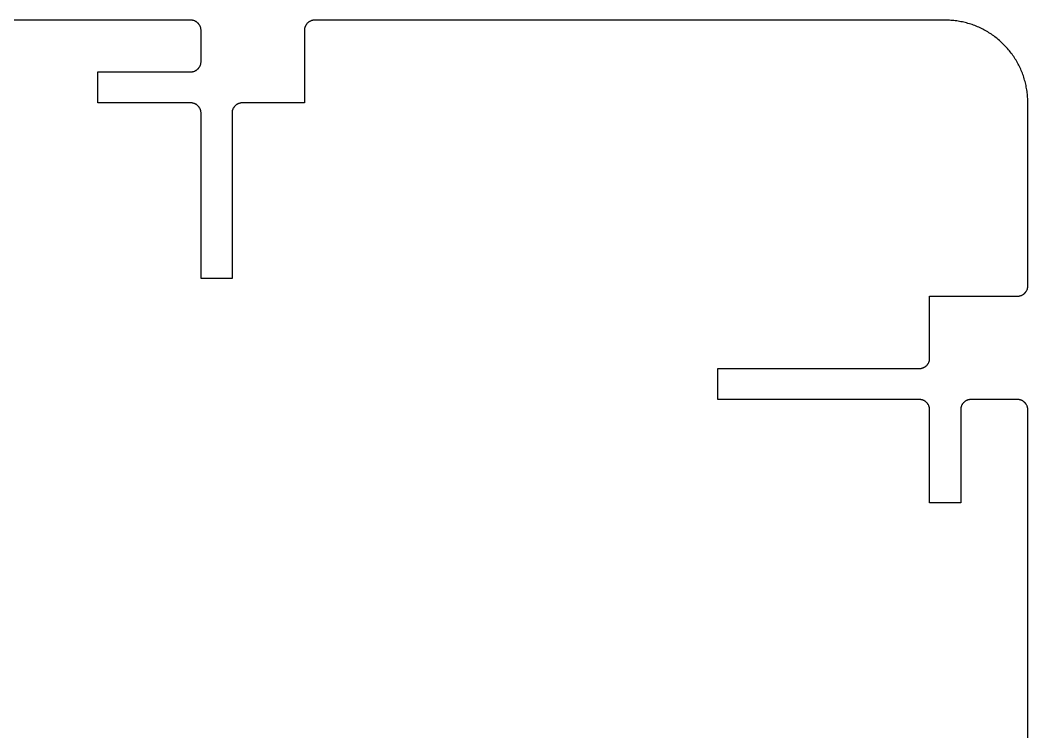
# Model space of a CAD drawing. Header units: metres. Extents: x 0 to 195, y 0 to 140.
# Drawn here: x 97.5 to 195, y 71.2 to 140 of the extents above; entities that cross this region are included whole.
import ezdxf

# ---------------------------------------------------------------- set-up
doc = ezdxf.new("R2010")
doc.units = ezdxf.units.M

msp = doc.modelspace()

# ---------------------------------------------------------------- linework, layer by layer
for p, q in [((114.018, 140), (55.9824, 140)), ((114.035, 139.999), (114.018, 140)), ((114.053, 139.999), (114.035, 139.999)), ((114.069, 139.998), (114.053, 139.999)), ((114.14, 139.99), (114.069, 139.998)), ((114.156, 139.987), (114.14, 139.99)), ((114.174, 139.984), (114.156, 139.987)), ((114.19, 139.981), (114.174, 139.984)), ((114.208, 139.979), (114.19, 139.981)), ((114.225, 139.975), (114.208, 139.979)), ((114.242, 139.971), (114.225, 139.975)), ((114.309, 139.951), (114.242, 139.971)), ((114.358, 139.934), (114.309, 139.951)), ((114.375, 139.927), (114.358, 139.934)), ((114.391, 139.921), (114.375, 139.927)), ((114.406, 139.913), (114.391, 139.921)), ((114.423, 139.906), (114.406, 139.913)), ((114.47, 139.883), (114.423, 139.906)), ((114.484, 139.875), (114.47, 139.883)), ((114.5, 139.866), (114.484, 139.875)), ((114.515, 139.857), (114.5, 139.866)), ((114.53, 139.848), (114.515, 139.857)), ((114.545, 139.839), (114.53, 139.848)), ((114.56, 139.829), (114.545, 139.839)), ((114.573, 139.819), (114.56, 139.829)), ((114.588, 139.809), (114.573, 139.819)), ((114.602, 139.799), (114.588, 139.809)), ((114.629, 139.777), (114.602, 139.799)), ((114.643, 139.766), (114.629, 139.777)), ((114.656, 139.755), (114.643, 139.766)), ((114.694, 139.72), (114.656, 139.755)), ((114.72, 139.694), (114.694, 139.72)), ((114.755, 139.656), (114.72, 139.694)), ((114.766, 139.643), (114.755, 139.656)), ((114.777, 139.629), (114.766, 139.643)), ((114.799, 139.602), (114.777, 139.629)), ((114.809, 139.588), (114.799, 139.602)), ((114.819, 139.573), (114.809, 139.588)), ((114.829, 139.56), (114.819, 139.573)), ((114.839, 139.545), (114.829, 139.56)), ((114.848, 139.53), (114.839, 139.545)), ((114.857, 139.515), (114.848, 139.53)), ((114.866, 139.5), (114.857, 139.515)), ((114.875, 139.484), (114.866, 139.5)), ((114.883, 139.47), (114.875, 139.484)), ((114.906, 139.423), (114.883, 139.47)), ((125.117, 139.47), (125.094, 139.423)), ((125.125, 139.484), (125.117, 139.47)), ((125.134, 139.5), (125.125, 139.484)), ((125.143, 139.515), (125.134, 139.5)), ((125.152, 139.53), (125.143, 139.515)), ((125.161, 139.545), (125.152, 139.53)), ((125.171, 139.56), (125.161, 139.545)), ((125.181, 139.573), (125.171, 139.56)), ((125.191, 139.588), (125.181, 139.573)), ((125.201, 139.602), (125.191, 139.588)), ((125.223, 139.629), (125.201, 139.602)), ((125.234, 139.643), (125.223, 139.629)), ((125.245, 139.656), (125.234, 139.643)), ((125.28, 139.694), (125.245, 139.656)), ((125.306, 139.72), (125.28, 139.694)), ((125.344, 139.755), (125.306, 139.72)), ((125.357, 139.766), (125.344, 139.755)), ((125.371, 139.777), (125.357, 139.766)), ((125.398, 139.799), (125.371, 139.777)), ((125.412, 139.809), (125.398, 139.799)), ((125.427, 139.819), (125.412, 139.809)), ((125.44, 139.829), (125.427, 139.819)), ((125.455, 139.839), (125.44, 139.829)), ((125.47, 139.848), (125.455, 139.839)), ((125.485, 139.857), (125.47, 139.848)), ((125.5, 139.866), (125.485, 139.857)), ((125.516, 139.875), (125.5, 139.866)), ((125.53, 139.883), (125.516, 139.875)), ((125.577, 139.906), (125.53, 139.883)), ((125.594, 139.913), (125.577, 139.906)), ((125.609, 139.921), (125.594, 139.913)), ((125.625, 139.927), (125.609, 139.921)), ((125.642, 139.934), (125.625, 139.927)), ((125.691, 139.951), (125.642, 139.934)), ((125.758, 139.971), (125.691, 139.951)), ((125.775, 139.975), (125.758, 139.971)), ((125.792, 139.979), (125.775, 139.975)), ((125.81, 139.981), (125.792, 139.979)), ((125.826, 139.984), (125.81, 139.981)), ((125.844, 139.987), (125.826, 139.984)), ((125.86, 139.99), (125.844, 139.987)), ((125.931, 139.998), (125.86, 139.99)), ((125.947, 139.999), (125.931, 139.998)), ((125.965, 139.999), (125.947, 139.999)), ((125.982, 140), (125.965, 139.999)), ((187, 140), (125.982, 140)), ((187.14, 139.999), (187, 140)), ((187.279, 139.995), (187.14, 139.999)), ((187.419, 139.989), (187.279, 139.995)), ((187.558, 139.98), (187.419, 139.989)), ((187.697, 139.97), (187.558, 139.98)), ((187.836, 139.956), (187.697, 139.97)), ((187.975, 139.94), (187.836, 139.956)), ((188.113, 139.922), (187.975, 139.94)), ((188.252, 139.901), (188.113, 139.922)), ((188.39, 139.879), (188.252, 139.901)), ((188.526, 139.853), (188.39, 139.879)), ((188.663, 139.825), (188.526, 139.853)), ((188.8, 139.795), (188.663, 139.825)), ((188.936, 139.763), (188.8, 139.795)), ((189.07, 139.728), (188.936, 139.763)), ((189.205, 139.69), (189.07, 139.728)), ((189.339, 139.65), (189.205, 139.69)), ((189.472, 139.608), (189.339, 139.65)), ((189.604, 139.564), (189.472, 139.608)), ((189.736, 139.518), (189.604, 139.564)), ((189.867, 139.469), (189.736, 139.518)), ((189.997, 139.417), (189.867, 139.469)), ((114.913, 139.406), (114.906, 139.423)), ((114.921, 139.391), (114.913, 139.406)), ((114.927, 139.375), (114.921, 139.391)), ((114.934, 139.358), (114.927, 139.375)), ((114.951, 139.309), (114.934, 139.358)), ((114.971, 139.242), (114.951, 139.309)), ((114.975, 139.225), (114.971, 139.242)), ((114.979, 139.208), (114.975, 139.225)), ((114.981, 139.19), (114.979, 139.208)), ((114.984, 139.174), (114.981, 139.19)), ((114.987, 139.156), (114.984, 139.174)), ((114.99, 139.14), (114.987, 139.156)), ((114.998, 139.069), (114.99, 139.14)), ((114.999, 139.053), (114.998, 139.069)), ((114.999, 139.035), (114.999, 139.053)), ((115, 139.018), (114.999, 139.035)), ((115, 135.982), (115, 139.018)), ((125.001, 139.035), (125, 139.018)), ((125, 139.018), (125, 132)), ((125.002, 139.069), (125.001, 139.053)), ((125.001, 139.053), (125.001, 139.035)), ((125.01, 139.14), (125.002, 139.069)), ((125.013, 139.156), (125.01, 139.14)), ((125.016, 139.174), (125.013, 139.156)), ((125.019, 139.19), (125.016, 139.174)), ((125.021, 139.208), (125.019, 139.19)), ((125.025, 139.225), (125.021, 139.208)), ((125.029, 139.242), (125.025, 139.225)), ((125.049, 139.309), (125.029, 139.242)), ((125.066, 139.358), (125.049, 139.309)), ((125.073, 139.375), (125.066, 139.358)), ((125.079, 139.391), (125.073, 139.375)), ((125.087, 139.406), (125.079, 139.391)), ((125.094, 139.423), (125.087, 139.406)), ((190.126, 139.364), (189.997, 139.417)), ((190.254, 139.309), (190.126, 139.364)), ((190.381, 139.25), (190.254, 139.309)), ((190.507, 139.19), (190.381, 139.25)), ((190.632, 139.128), (190.507, 139.19)), ((190.756, 139.063), (190.632, 139.128)), ((190.879, 138.997), (190.756, 139.063)), ((191, 138.928), (190.879, 138.997)), ((191.12, 138.857), (191, 138.928)), ((191.239, 138.784), (191.12, 138.857)), ((191.357, 138.709), (191.239, 138.784)), ((191.474, 138.632), (191.357, 138.709)), ((191.589, 138.553), (191.474, 138.632)), ((191.702, 138.472), (191.589, 138.553)), ((191.814, 138.389), (191.702, 138.472)), ((191.925, 138.304), (191.814, 138.389)), ((192.034, 138.217), (191.925, 138.304)), ((192.143, 138.128), (192.034, 138.217)), ((192.248, 138.038), (192.143, 138.128)), ((192.354, 137.945), (192.248, 138.038)), ((192.456, 137.851), (192.354, 137.945)), ((192.558, 137.755), (192.456, 137.851)), ((192.657, 137.657), (192.558, 137.755)), ((192.755, 137.558), (192.657, 137.657)), ((192.851, 137.456), (192.755, 137.558)), ((192.945, 137.354), (192.851, 137.456)), ((193.038, 137.248), (192.945, 137.354)), ((193.128, 137.143), (193.038, 137.248)), ((193.217, 137.034), (193.128, 137.143)), ((193.304, 136.925), (193.217, 137.034)), ((193.389, 136.814), (193.304, 136.925)), ((193.472, 136.702), (193.389, 136.814)), ((193.553, 136.589), (193.472, 136.702)), ((193.632, 136.474), (193.553, 136.589)), ((114.875, 135.516), (114.883, 135.53)), ((114.883, 135.53), (114.906, 135.577)), ((114.906, 135.577), (114.913, 135.594)), ((114.913, 135.594), (114.921, 135.609)), ((114.921, 135.609), (114.927, 135.625)), ((114.927, 135.625), (114.934, 135.642)), ((114.934, 135.642), (114.951, 135.691)), ((114.951, 135.691), (114.971, 135.758)), ((114.971, 135.758), (114.975, 135.775)), ((114.975, 135.775), (114.979, 135.792)), ((114.979, 135.792), (114.981, 135.81)), ((114.981, 135.81), (114.984, 135.826)), ((114.984, 135.826), (114.987, 135.844)), ((114.987, 135.844), (114.99, 135.86)), ((114.99, 135.86), (114.998, 135.931)), ((114.998, 135.931), (114.999, 135.947)), ((114.999, 135.965), (115, 135.982)), ((114.999, 135.947), (114.999, 135.965)), ((193.709, 136.357), (193.632, 136.474)), ((193.784, 136.239), (193.709, 136.357)), ((193.857, 136.12), (193.784, 136.239)), ((193.928, 136), (193.857, 136.12)), ((193.997, 135.879), (193.928, 136)), ((194.063, 135.756), (193.997, 135.879)), ((194.128, 135.632), (194.063, 135.756)), ((194.19, 135.507), (194.128, 135.632)), ((105, 132), (105, 135)), ((105, 135), (114.018, 135)), ((114.018, 135), (114.035, 135.001)), ((114.035, 135.001), (114.053, 135.001)), ((114.053, 135.001), (114.069, 135.002)), ((114.069, 135.002), (114.14, 135.01)), ((114.14, 135.01), (114.156, 135.013)), ((114.156, 135.013), (114.174, 135.016)), ((114.174, 135.016), (114.19, 135.019)), ((114.19, 135.019), (114.208, 135.021)), ((114.208, 135.021), (114.225, 135.025)), ((114.225, 135.025), (114.242, 135.029)), ((114.242, 135.029), (114.309, 135.049)), ((114.309, 135.049), (114.358, 135.066)), ((114.358, 135.066), (114.375, 135.073)), ((114.375, 135.073), (114.391, 135.079)), ((114.391, 135.079), (114.406, 135.087)), ((114.406, 135.087), (114.423, 135.094)), ((114.423, 135.094), (114.47, 135.117)), ((114.47, 135.117), (114.484, 135.125)), ((114.484, 135.125), (114.5, 135.134)), ((114.5, 135.134), (114.515, 135.143)), ((114.515, 135.143), (114.53, 135.152)), ((114.53, 135.152), (114.545, 135.161)), ((114.545, 135.161), (114.56, 135.171)), ((114.56, 135.171), (114.573, 135.181)), ((114.573, 135.181), (114.588, 135.191)), ((114.588, 135.191), (114.602, 135.201)), ((114.602, 135.201), (114.629, 135.223)), ((114.629, 135.223), (114.643, 135.234)), ((114.643, 135.234), (114.656, 135.245)), ((114.656, 135.245), (114.694, 135.28)), ((114.694, 135.28), (114.72, 135.306)), ((114.72, 135.306), (114.755, 135.344)), ((114.755, 135.344), (114.766, 135.357)), ((114.766, 135.357), (114.777, 135.371)), ((114.777, 135.371), (114.799, 135.398)), ((114.799, 135.398), (114.809, 135.412)), ((114.809, 135.412), (114.819, 135.427)), ((114.819, 135.427), (114.829, 135.44)), ((114.829, 135.44), (114.839, 135.455)), ((114.839, 135.455), (114.848, 135.47)), ((114.848, 135.47), (114.857, 135.485)), ((114.857, 135.485), (114.866, 135.5)), ((114.866, 135.5), (114.875, 135.516)), ((194.25, 135.381), (194.19, 135.507)), ((194.309, 135.254), (194.25, 135.381)), ((194.364, 135.126), (194.309, 135.254)), ((194.417, 134.997), (194.364, 135.126)), ((194.469, 134.867), (194.417, 134.997)), ((194.518, 134.736), (194.469, 134.867)), ((194.564, 134.604), (194.518, 134.736)), ((194.608, 134.472), (194.564, 134.604)), ((194.65, 134.339), (194.608, 134.472)), ((194.69, 134.205), (194.65, 134.339)), ((194.728, 134.07), (194.69, 134.205)), ((194.763, 133.936), (194.728, 134.07)), ((194.795, 133.8), (194.763, 133.936)), ((194.825, 133.663), (194.795, 133.8)), ((194.853, 133.526), (194.825, 133.663)), ((194.879, 133.39), (194.853, 133.526)), ((194.901, 133.252), (194.879, 133.39)), ((194.922, 133.113), (194.901, 133.252)), ((194.94, 132.975), (194.922, 133.113)), ((194.956, 132.836), (194.94, 132.975)), ((194.97, 132.697), (194.956, 132.836)), ((194.98, 132.558), (194.97, 132.697)), ((114.018, 132), (105, 132)), ((114.035, 131.999), (114.018, 132)), ((114.053, 131.999), (114.035, 131.999)), ((114.069, 131.998), (114.053, 131.999)), ((114.14, 131.99), (114.069, 131.998)), ((114.156, 131.987), (114.14, 131.99)), ((114.174, 131.984), (114.156, 131.987)), ((114.19, 131.981), (114.174, 131.984)), ((114.208, 131.979), (114.19, 131.981)), ((114.225, 131.975), (114.208, 131.979)), ((114.242, 131.971), (114.225, 131.975)), ((114.309, 131.951), (114.242, 131.971)), ((114.358, 131.934), (114.309, 131.951)), ((114.375, 131.927), (114.358, 131.934)), ((114.391, 131.921), (114.375, 131.927)), ((114.406, 131.913), (114.391, 131.921)), ((114.423, 131.906), (114.406, 131.913)), ((114.47, 131.883), (114.423, 131.906)), ((114.484, 131.875), (114.47, 131.883)), ((114.5, 131.866), (114.484, 131.875)), ((114.515, 131.857), (114.5, 131.866)), ((114.53, 131.848), (114.515, 131.857)), ((114.545, 131.839), (114.53, 131.848)), ((114.56, 131.829), (114.545, 131.839)), ((114.573, 131.819), (114.56, 131.829)), ((114.588, 131.809), (114.573, 131.819)), ((114.602, 131.799), (114.588, 131.809)), ((114.629, 131.777), (114.602, 131.799)), ((114.643, 131.766), (114.629, 131.777)), ((114.656, 131.755), (114.643, 131.766)), ((114.694, 131.72), (114.656, 131.755)), ((114.72, 131.694), (114.694, 131.72)), ((114.755, 131.656), (114.72, 131.694)), ((114.766, 131.643), (114.755, 131.656)), ((114.777, 131.629), (114.766, 131.643)), ((114.799, 131.602), (114.777, 131.629)), ((118.223, 131.629), (118.201, 131.602)), ((118.234, 131.643), (118.223, 131.629)), ((118.245, 131.656), (118.234, 131.643)), ((118.28, 131.694), (118.245, 131.656)), ((118.306, 131.72), (118.28, 131.694)), ((118.344, 131.755), (118.306, 131.72)), ((118.357, 131.766), (118.344, 131.755)), ((118.371, 131.777), (118.357, 131.766)), ((118.398, 131.799), (118.371, 131.777)), ((118.412, 131.809), (118.398, 131.799)), ((118.427, 131.819), (118.412, 131.809)), ((118.44, 131.829), (118.427, 131.819)), ((118.455, 131.839), (118.44, 131.829)), ((118.47, 131.848), (118.455, 131.839)), ((118.485, 131.857), (118.47, 131.848)), ((118.5, 131.866), (118.485, 131.857)), ((118.516, 131.875), (118.5, 131.866)), ((118.53, 131.883), (118.516, 131.875)), ((118.577, 131.906), (118.53, 131.883)), ((118.594, 131.913), (118.577, 131.906)), ((118.609, 131.921), (118.594, 131.913)), ((118.625, 131.927), (118.609, 131.921)), ((118.642, 131.934), (118.625, 131.927)), ((118.691, 131.951), (118.642, 131.934)), ((118.758, 131.971), (118.691, 131.951)), ((118.775, 131.975), (118.758, 131.971)), ((118.792, 131.979), (118.775, 131.975)), ((118.81, 131.981), (118.792, 131.979)), ((118.826, 131.984), (118.81, 131.981)), ((118.844, 131.987), (118.826, 131.984)), ((118.86, 131.99), (118.844, 131.987)), ((118.931, 131.998), (118.86, 131.99)), ((118.947, 131.999), (118.931, 131.998)), ((118.965, 131.999), (118.947, 131.999)), ((118.982, 132), (118.965, 131.999)), ((125, 132), (118.982, 132)), ((194.989, 132.419), (194.98, 132.558)), ((194.995, 132.279), (194.989, 132.419)), ((194.999, 132.14), (194.995, 132.279)), ((195, 132), (194.999, 132.14)), ((195, 114.282), (195, 132)), ((114.809, 131.588), (114.799, 131.602)), ((114.819, 131.573), (114.809, 131.588)), ((114.829, 131.56), (114.819, 131.573)), ((114.839, 131.545), (114.829, 131.56)), ((114.848, 131.53), (114.839, 131.545)), ((114.857, 131.515), (114.848, 131.53)), ((114.866, 131.5), (114.857, 131.515)), ((114.875, 131.484), (114.866, 131.5)), ((114.883, 131.47), (114.875, 131.484)), ((114.906, 131.423), (114.883, 131.47)), ((114.913, 131.406), (114.906, 131.423)), ((114.921, 131.391), (114.913, 131.406)), ((114.927, 131.375), (114.921, 131.391)), ((114.934, 131.358), (114.927, 131.375)), ((114.951, 131.309), (114.934, 131.358)), ((114.971, 131.242), (114.951, 131.309)), ((114.975, 131.225), (114.971, 131.242)), ((114.979, 131.208), (114.975, 131.225)), ((114.981, 131.19), (114.979, 131.208)), ((114.984, 131.174), (114.981, 131.19)), ((114.987, 131.156), (114.984, 131.174)), ((114.99, 131.14), (114.987, 131.156)), ((114.998, 131.069), (114.99, 131.14)), ((114.999, 131.053), (114.998, 131.069)), ((114.999, 131.035), (114.999, 131.053)), ((115, 131.018), (114.999, 131.035)), ((115, 115), (115, 131.018)), ((118.001, 131.035), (118, 131.018)), ((118, 131.018), (118, 115)), ((118.002, 131.069), (118.001, 131.053)), ((118.001, 131.053), (118.001, 131.035)), ((118.01, 131.14), (118.002, 131.069)), ((118.013, 131.156), (118.01, 131.14)), ((118.016, 131.174), (118.013, 131.156)), ((118.019, 131.19), (118.016, 131.174)), ((118.021, 131.208), (118.019, 131.19)), ((118.025, 131.225), (118.021, 131.208)), ((118.029, 131.242), (118.025, 131.225)), ((118.049, 131.309), (118.029, 131.242)), ((118.066, 131.358), (118.049, 131.309)), ((118.073, 131.375), (118.066, 131.358)), ((118.079, 131.391), (118.073, 131.375)), ((118.087, 131.406), (118.079, 131.391)), ((118.094, 131.423), (118.087, 131.406)), ((118.117, 131.47), (118.094, 131.423)), ((118.125, 131.484), (118.117, 131.47)), ((118.134, 131.5), (118.125, 131.484)), ((118.143, 131.515), (118.134, 131.5)), ((118.152, 131.53), (118.143, 131.515)), ((118.161, 131.545), (118.152, 131.53)), ((118.171, 131.56), (118.161, 131.545)), ((118.181, 131.573), (118.171, 131.56)), ((118.191, 131.588), (118.181, 131.573)), ((118.201, 131.602), (118.191, 131.588)), ((118, 115), (115, 115)), ((194.971, 114.058), (194.975, 114.075)), ((194.975, 114.075), (194.979, 114.092)), ((194.979, 114.092), (194.981, 114.109)), ((194.981, 114.109), (194.984, 114.126)), ((194.984, 114.126), (194.99, 114.161)), ((194.99, 114.161), (194.992, 114.178)), ((194.992, 114.178), (194.998, 114.23)), ((194.998, 114.23), (194.999, 114.248)), ((194.999, 114.265), (195, 114.282)), ((194.999, 114.248), (194.999, 114.265)), ((185.5, 107.282), (185.5, 113.3)), ((185.5, 113.3), (194.018, 113.3)), ((194.018, 113.3), (194.053, 113.302)), ((194.053, 113.302), (194.069, 113.303)), ((194.069, 113.303), (194.087, 113.304)), ((194.087, 113.304), (194.14, 113.31)), ((194.14, 113.31), (194.156, 113.312)), ((194.156, 113.312), (194.174, 113.315)), ((194.174, 113.315), (194.19, 113.318)), ((194.19, 113.318), (194.208, 113.322)), ((194.208, 113.322), (194.225, 113.325)), ((194.225, 113.325), (194.242, 113.33)), ((194.242, 113.33), (194.259, 113.334)), ((194.259, 113.334), (194.309, 113.349)), ((194.309, 113.349), (194.358, 113.366)), ((194.358, 113.366), (194.375, 113.373)), ((194.375, 113.373), (194.406, 113.387)), ((194.406, 113.387), (194.423, 113.394)), ((194.423, 113.394), (194.47, 113.417)), ((194.47, 113.417), (194.484, 113.426)), ((194.484, 113.426), (194.5, 113.434)), ((194.5, 113.434), (194.515, 113.442)), ((194.515, 113.442), (194.53, 113.452)), ((194.53, 113.452), (194.545, 113.461)), ((194.545, 113.461), (194.56, 113.471)), ((194.56, 113.471), (194.573, 113.48)), ((194.573, 113.48), (194.588, 113.491)), ((194.588, 113.491), (194.602, 113.501)), ((194.602, 113.501), (194.629, 113.522)), ((194.629, 113.522), (194.643, 113.534)), ((194.643, 113.534), (194.656, 113.545)), ((194.656, 113.545), (194.682, 113.568)), ((194.682, 113.568), (194.694, 113.581)), ((194.694, 113.581), (194.707, 113.593)), ((194.707, 113.593), (194.72, 113.605)), ((194.72, 113.605), (194.755, 113.644)), ((194.755, 113.644), (194.766, 113.657)), ((194.766, 113.657), (194.777, 113.671)), ((194.777, 113.671), (194.799, 113.698)), ((194.799, 113.698), (194.809, 113.712)), ((194.809, 113.712), (194.819, 113.727)), ((194.819, 113.727), (194.829, 113.741)), ((194.829, 113.741), (194.839, 113.755)), ((194.839, 113.755), (194.848, 113.771)), ((194.848, 113.771), (194.857, 113.785)), ((194.857, 113.785), (194.866, 113.8)), ((194.866, 113.8), (194.875, 113.815)), ((194.875, 113.815), (194.883, 113.83)), ((194.883, 113.83), (194.906, 113.877)), ((194.906, 113.877), (194.913, 113.894)), ((194.913, 113.894), (194.921, 113.909)), ((194.921, 113.909), (194.927, 113.926)), ((194.927, 113.926), (194.934, 113.941)), ((194.934, 113.941), (194.951, 113.991)), ((194.951, 113.991), (194.971, 114.058)), ((185.499, 107.265), (185.5, 107.282)), ((185.499, 107.248), (185.499, 107.265)), ((165, 103.3), (165, 106.3)), ((165, 106.3), (184.518, 106.3)), ((184.518, 106.3), (184.553, 106.302)), ((184.553, 106.302), (184.569, 106.303)), ((184.569, 106.303), (184.587, 106.304)), ((184.587, 106.304), (184.64, 106.31)), ((184.64, 106.31), (184.656, 106.312)), ((184.656, 106.312), (184.674, 106.315)), ((184.674, 106.315), (184.69, 106.318)), ((184.69, 106.318), (184.708, 106.322)), ((184.708, 106.322), (184.725, 106.325)), ((184.725, 106.325), (184.742, 106.33)), ((184.742, 106.33), (184.759, 106.334)), ((184.759, 106.334), (184.809, 106.349)), ((184.809, 106.349), (184.858, 106.366)), ((184.858, 106.366), (184.875, 106.373)), ((184.875, 106.373), (184.906, 106.387)), ((184.906, 106.387), (184.923, 106.394)), ((184.923, 106.394), (184.97, 106.417)), ((184.97, 106.417), (184.984, 106.426)), ((184.984, 106.426), (185, 106.434)), ((185, 106.434), (185.015, 106.442)), ((185.015, 106.442), (185.03, 106.452)), ((185.03, 106.452), (185.045, 106.461)), ((185.045, 106.461), (185.06, 106.471)), ((185.06, 106.471), (185.073, 106.48)), ((185.073, 106.48), (185.088, 106.491)), ((185.088, 106.491), (185.102, 106.501)), ((185.102, 106.501), (185.129, 106.522)), ((185.129, 106.522), (185.143, 106.534)), ((185.143, 106.534), (185.156, 106.545)), ((185.156, 106.545), (185.182, 106.568)), ((185.182, 106.568), (185.194, 106.581)), ((185.194, 106.581), (185.207, 106.593)), ((185.207, 106.593), (185.22, 106.605)), ((185.22, 106.605), (185.255, 106.644)), ((185.255, 106.644), (185.266, 106.657)), ((185.266, 106.657), (185.277, 106.671)), ((185.277, 106.671), (185.299, 106.698)), ((185.299, 106.698), (185.309, 106.712)), ((185.309, 106.712), (185.319, 106.727)), ((185.319, 106.727), (185.329, 106.741)), ((185.329, 106.741), (185.339, 106.755)), ((185.339, 106.755), (185.348, 106.771)), ((185.348, 106.771), (185.357, 106.785)), ((185.357, 106.785), (185.366, 106.8)), ((185.366, 106.8), (185.375, 106.815)), ((185.375, 106.815), (185.383, 106.83)), ((185.383, 106.83), (185.406, 106.877)), ((185.406, 106.877), (185.413, 106.894)), ((185.413, 106.894), (185.421, 106.909)), ((185.421, 106.909), (185.427, 106.926)), ((185.427, 106.926), (185.434, 106.941)), ((185.434, 106.941), (185.451, 106.991)), ((185.451, 106.991), (185.471, 107.058)), ((185.471, 107.058), (185.475, 107.075)), ((185.475, 107.075), (185.479, 107.092)), ((185.479, 107.092), (185.481, 107.109)), ((185.481, 107.109), (185.484, 107.126)), ((185.484, 107.126), (185.49, 107.161)), ((185.49, 107.161), (185.492, 107.178)), ((185.492, 107.178), (185.498, 107.23)), ((185.498, 107.23), (185.499, 107.248)), ((184.535, 103.3), (165, 103.3)), ((184.553, 103.299), (184.535, 103.3)), ((184.569, 103.298), (184.553, 103.299)), ((184.587, 103.296), (184.569, 103.298)), ((184.604, 103.295), (184.587, 103.296)), ((184.622, 103.293), (184.604, 103.295)), ((184.64, 103.29), (184.622, 103.293)), ((184.656, 103.288), (184.64, 103.29)), ((184.674, 103.285), (184.656, 103.288)), ((184.69, 103.281), (184.674, 103.285)), ((184.708, 103.278), (184.69, 103.281)), ((184.725, 103.274), (184.708, 103.278)), ((184.742, 103.271), (184.725, 103.274)), ((184.759, 103.266), (184.742, 103.271)), ((184.775, 103.262), (184.759, 103.266)), ((184.792, 103.256), (184.775, 103.262)), ((184.809, 103.251), (184.792, 103.256)), ((184.875, 103.228), (184.809, 103.251)), ((184.906, 103.214), (184.875, 103.228)), ((184.923, 103.206), (184.906, 103.214)), ((184.938, 103.199), (184.923, 103.206)), ((184.954, 103.191), (184.938, 103.199)), ((184.97, 103.183), (184.954, 103.191)), ((184.984, 103.175), (184.97, 103.183)), ((185, 103.166), (184.984, 103.175)), ((185.015, 103.157), (185, 103.166)), ((185.03, 103.148), (185.015, 103.157)), ((185.06, 103.129), (185.03, 103.148)), ((185.073, 103.119), (185.06, 103.129)), ((185.088, 103.109), (185.073, 103.119)), ((185.143, 103.066), (185.088, 103.109)), ((185.156, 103.055), (185.143, 103.066)), ((185.194, 103.02), (185.156, 103.055)), ((185.207, 103.007), (185.194, 103.02)), ((185.22, 102.995), (185.207, 103.007)), ((185.231, 102.982), (185.22, 102.995)), ((185.243, 102.969), (185.231, 102.982)), ((185.255, 102.956), (185.243, 102.969)), ((185.266, 102.942), (185.255, 102.956)), ((185.277, 102.93), (185.266, 102.942)), ((185.288, 102.916), (185.277, 102.93)), ((185.299, 102.901), (185.288, 102.916)), ((185.309, 102.888), (185.299, 102.901)), ((185.319, 102.874), (185.309, 102.888)), ((185.339, 102.845), (185.319, 102.874)), ((185.348, 102.83), (185.339, 102.845)), ((185.357, 102.815), (185.348, 102.83)), ((185.366, 102.8), (185.357, 102.815)), ((185.375, 102.785), (185.366, 102.8)), ((185.406, 102.723), (185.375, 102.785)), ((185.413, 102.707), (185.406, 102.723)), ((185.421, 102.69), (185.413, 102.707)), ((185.427, 102.675), (185.421, 102.69)), ((185.434, 102.658), (185.427, 102.675)), ((185.439, 102.642), (185.434, 102.658)), ((185.445, 102.626), (185.439, 102.642)), ((185.451, 102.609), (185.445, 102.626)), ((185.456, 102.593), (185.451, 102.609)), ((185.461, 102.575), (185.456, 102.593)), ((185.471, 102.542), (185.461, 102.575)), ((185.475, 102.525), (185.471, 102.542)), ((185.479, 102.508), (185.475, 102.525)), ((185.481, 102.491), (185.479, 102.508)), ((185.487, 102.456), (185.481, 102.491)), ((185.49, 102.439), (185.487, 102.456)), ((185.496, 102.387), (185.49, 102.439)), ((185.498, 102.37), (185.496, 102.387)), ((188.504, 102.387), (188.502, 102.37)), ((188.51, 102.439), (188.504, 102.387)), ((188.513, 102.456), (188.51, 102.439)), ((188.519, 102.491), (188.513, 102.456)), ((188.521, 102.508), (188.519, 102.491)), ((188.525, 102.525), (188.521, 102.508)), ((188.529, 102.542), (188.525, 102.525)), ((188.539, 102.575), (188.529, 102.542)), ((188.544, 102.593), (188.539, 102.575)), ((188.549, 102.609), (188.544, 102.593)), ((188.555, 102.626), (188.549, 102.609)), ((188.561, 102.642), (188.555, 102.626)), ((188.566, 102.658), (188.561, 102.642)), ((188.573, 102.675), (188.566, 102.658)), ((188.579, 102.69), (188.573, 102.675)), ((188.587, 102.707), (188.579, 102.69)), ((188.594, 102.723), (188.587, 102.707)), ((188.625, 102.785), (188.594, 102.723)), ((188.634, 102.8), (188.625, 102.785)), ((188.643, 102.815), (188.634, 102.8)), ((188.652, 102.83), (188.643, 102.815)), ((188.661, 102.845), (188.652, 102.83)), ((188.681, 102.874), (188.661, 102.845)), ((188.691, 102.888), (188.681, 102.874)), ((188.701, 102.901), (188.691, 102.888)), ((188.712, 102.916), (188.701, 102.901)), ((188.723, 102.93), (188.712, 102.916)), ((188.734, 102.942), (188.723, 102.93)), ((188.745, 102.956), (188.734, 102.942)), ((188.757, 102.969), (188.745, 102.956)), ((188.769, 102.982), (188.757, 102.969)), ((188.78, 102.995), (188.769, 102.982)), ((188.793, 103.007), (188.78, 102.995)), ((188.806, 103.02), (188.793, 103.007)), ((188.844, 103.055), (188.806, 103.02)), ((188.857, 103.066), (188.844, 103.055)), ((188.912, 103.109), (188.857, 103.066)), ((188.927, 103.119), (188.912, 103.109)), ((188.94, 103.129), (188.927, 103.119)), ((188.97, 103.148), (188.94, 103.129)), ((188.985, 103.157), (188.97, 103.148)), ((189, 103.166), (188.985, 103.157)), ((189.016, 103.175), (189, 103.166)), ((189.03, 103.183), (189.016, 103.175)), ((189.046, 103.191), (189.03, 103.183)), ((189.062, 103.199), (189.046, 103.191)), ((189.077, 103.206), (189.062, 103.199)), ((189.094, 103.214), (189.077, 103.206)), ((189.125, 103.228), (189.094, 103.214)), ((189.191, 103.251), (189.125, 103.228)), ((189.208, 103.256), (189.191, 103.251)), ((189.225, 103.262), (189.208, 103.256)), ((189.241, 103.266), (189.225, 103.262)), ((189.258, 103.271), (189.241, 103.266)), ((189.275, 103.274), (189.258, 103.271)), ((189.292, 103.278), (189.275, 103.274)), ((189.31, 103.281), (189.292, 103.278)), ((189.326, 103.285), (189.31, 103.281)), ((189.344, 103.288), (189.326, 103.285)), ((189.36, 103.29), (189.344, 103.288)), ((189.378, 103.293), (189.36, 103.29)), ((189.396, 103.295), (189.378, 103.293)), ((189.413, 103.296), (189.396, 103.295)), ((189.431, 103.298), (189.413, 103.296)), ((189.447, 103.299), (189.431, 103.298)), ((189.465, 103.3), (189.447, 103.299)), ((194.035, 103.3), (189.465, 103.3)), ((194.053, 103.299), (194.035, 103.3)), ((194.069, 103.298), (194.053, 103.299)), ((194.087, 103.296), (194.069, 103.298)), ((194.104, 103.295), (194.087, 103.296)), ((194.122, 103.293), (194.104, 103.295)), ((194.14, 103.29), (194.122, 103.293)), ((194.156, 103.288), (194.14, 103.29)), ((194.174, 103.285), (194.156, 103.288)), ((194.19, 103.281), (194.174, 103.285)), ((194.208, 103.278), (194.19, 103.281)), ((194.225, 103.274), (194.208, 103.278)), ((194.242, 103.271), (194.225, 103.274)), ((194.259, 103.266), (194.242, 103.271)), ((194.275, 103.262), (194.259, 103.266)), ((194.292, 103.256), (194.275, 103.262)), ((194.309, 103.251), (194.292, 103.256)), ((194.375, 103.228), (194.309, 103.251)), ((194.406, 103.214), (194.375, 103.228)), ((194.423, 103.206), (194.406, 103.214)), ((194.438, 103.199), (194.423, 103.206)), ((194.454, 103.191), (194.438, 103.199)), ((194.47, 103.183), (194.454, 103.191)), ((194.484, 103.175), (194.47, 103.183)), ((194.5, 103.166), (194.484, 103.175)), ((194.515, 103.157), (194.5, 103.166)), ((194.53, 103.148), (194.515, 103.157)), ((194.56, 103.129), (194.53, 103.148)), ((194.573, 103.119), (194.56, 103.129)), ((194.588, 103.109), (194.573, 103.119)), ((194.643, 103.066), (194.588, 103.109)), ((194.656, 103.055), (194.643, 103.066)), ((194.694, 103.02), (194.656, 103.055)), ((194.707, 103.007), (194.694, 103.02)), ((194.72, 102.995), (194.707, 103.007)), ((194.731, 102.982), (194.72, 102.995)), ((194.743, 102.969), (194.731, 102.982)), ((194.755, 102.956), (194.743, 102.969)), ((194.766, 102.942), (194.755, 102.956)), ((194.777, 102.93), (194.766, 102.942)), ((194.788, 102.916), (194.777, 102.93)), ((194.799, 102.901), (194.788, 102.916)), ((194.809, 102.888), (194.799, 102.901)), ((194.819, 102.874), (194.809, 102.888)), ((194.839, 102.845), (194.819, 102.874)), ((194.848, 102.83), (194.839, 102.845)), ((194.857, 102.815), (194.848, 102.83)), ((194.866, 102.8), (194.857, 102.815)), ((194.875, 102.785), (194.866, 102.8)), ((194.906, 102.723), (194.875, 102.785)), ((194.913, 102.707), (194.906, 102.723)), ((194.921, 102.69), (194.913, 102.707)), ((194.927, 102.675), (194.921, 102.69)), ((194.934, 102.658), (194.927, 102.675)), ((194.939, 102.642), (194.934, 102.658)), ((194.945, 102.626), (194.939, 102.642)), ((194.951, 102.609), (194.945, 102.626)), ((194.956, 102.593), (194.951, 102.609)), ((194.961, 102.575), (194.956, 102.593)), ((194.971, 102.542), (194.961, 102.575)), ((194.975, 102.525), (194.971, 102.542)), ((194.979, 102.508), (194.975, 102.525)), ((194.981, 102.491), (194.979, 102.508)), ((194.987, 102.456), (194.981, 102.491)), ((194.99, 102.439), (194.987, 102.456)), ((194.996, 102.387), (194.99, 102.439)), ((194.998, 102.37), (194.996, 102.387)), ((185.499, 102.353), (185.498, 102.37)), ((185.499, 102.335), (185.499, 102.353)), ((185.5, 102.317), (185.499, 102.335)), ((185.5, 93.2998), (185.5, 102.317)), ((188.501, 102.335), (188.5, 102.317)), ((188.5, 102.317), (188.5, 93.2998)), ((188.502, 102.37), (188.501, 102.353)), ((188.501, 102.353), (188.501, 102.335)), ((194.999, 102.353), (194.998, 102.37)), ((194.999, 102.335), (194.999, 102.353)), ((195, 102.317), (194.999, 102.335)), ((195, 31.9824), (195, 102.317)), ((188.5, 93.2998), (185.5, 93.2998))]:
    msp.add_line(p, q)

doc.saveas('drawing.dxf')
